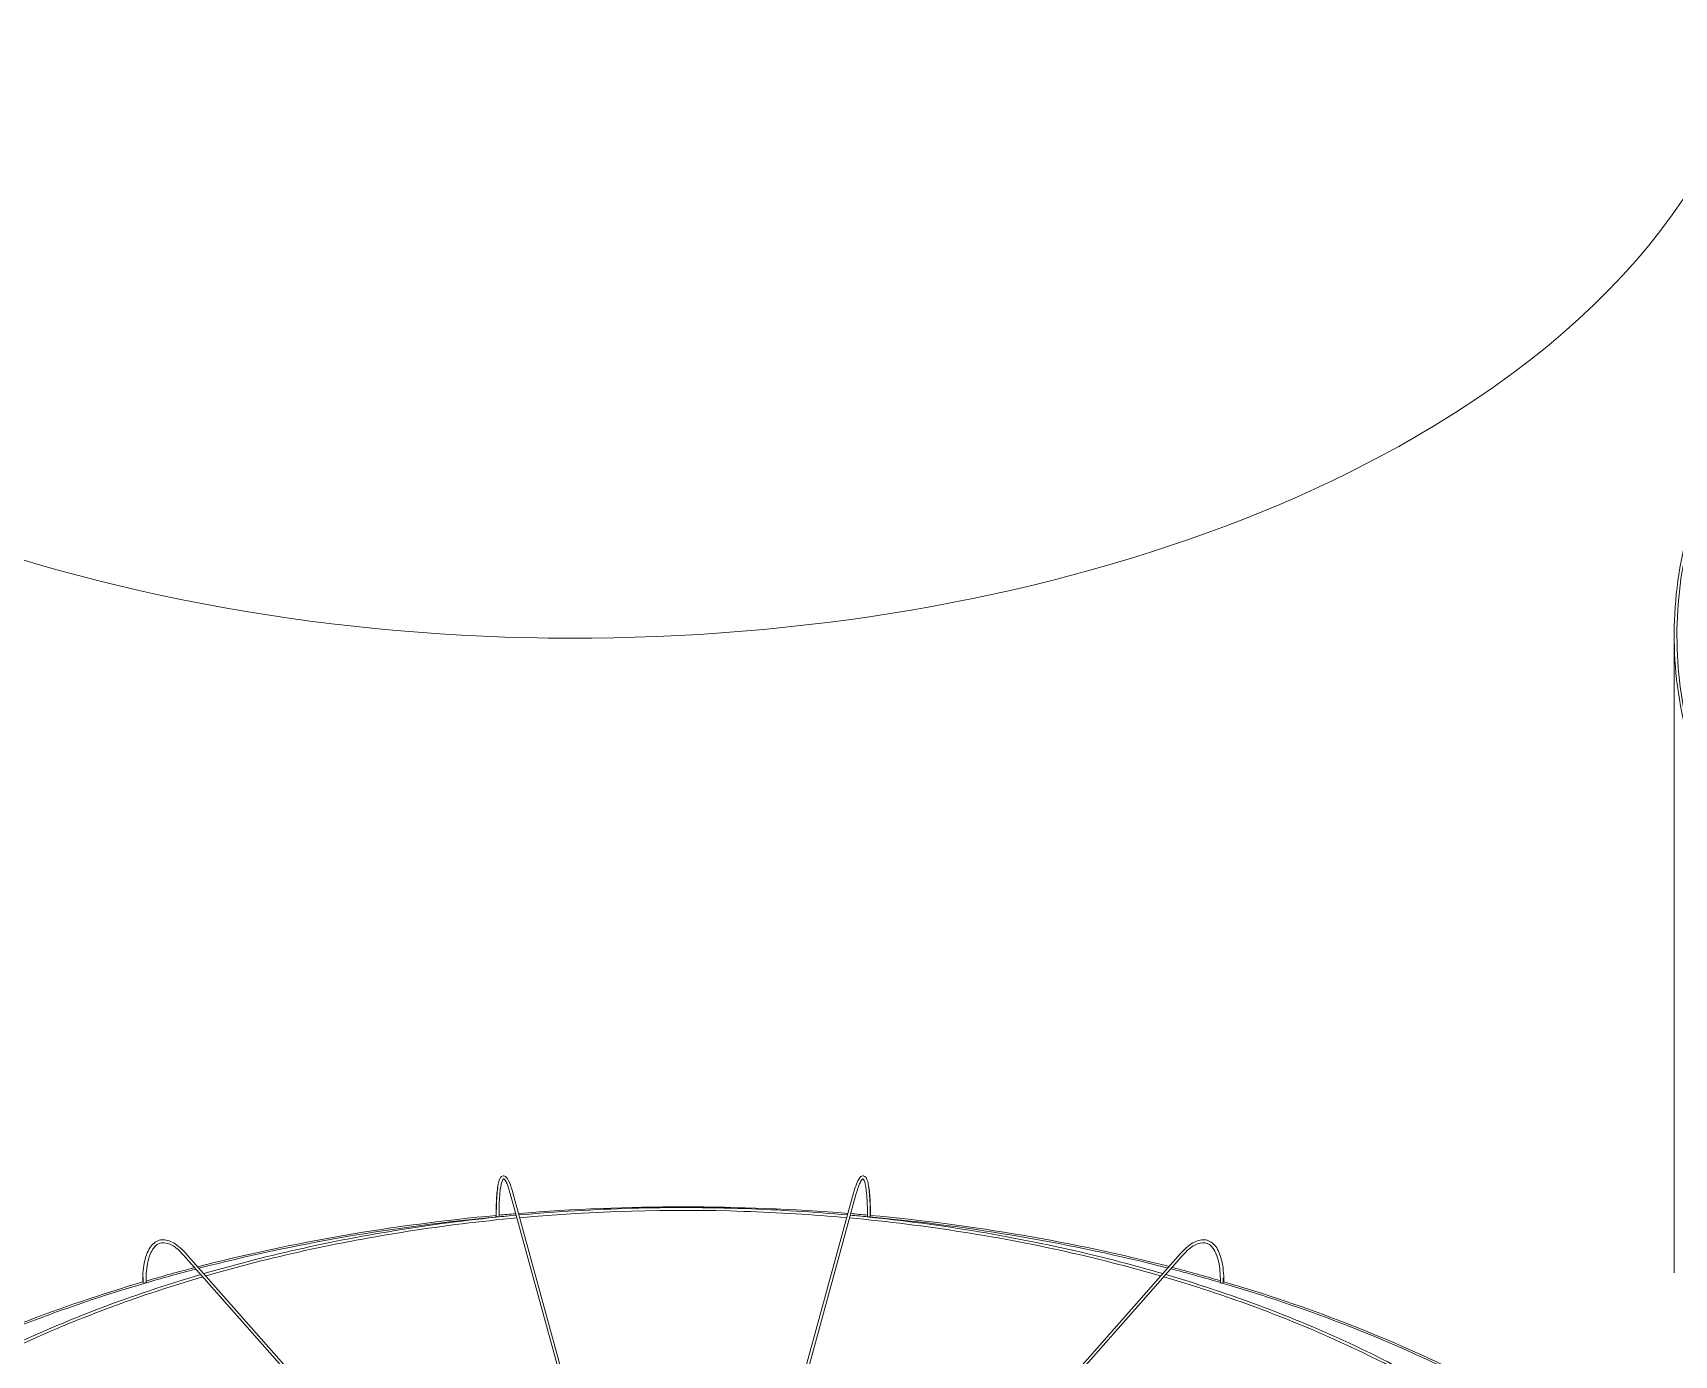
# Model space of a CAD drawing. Header units: millimetres. Extents: x -312439 to 477422, y -331570 to 212570.
# Drawn here: x 397367.5 to 397729.6, y 91738.1 to 92030 of the extents above; entities that cross this region are included whole.
import ezdxf

# ---------------------------------------------------------------- set-up
doc = ezdxf.new("R2010")
doc.units = ezdxf.units.MM

msp = doc.modelspace()

# ---------------------------------------------------------------- linework, layer by layer
at = {"color": 0, "linetype": 'Continuous', "lineweight": 0, "extrusion": (8.40036e-17, 0.816497, 0.57735)}
for p, q in [((397729.638, 91756.268), (397729.638, 91897.008)), ((397472.794, 91773.748), (397506.387, 91651.293)), ((397473.385, 91773.91), (397507.006, 91651.352)), ((397548.577, 91773.91), (397514.956, 91651.352)), ((397515.574, 91651.293), (397549.168, 91773.748)), ((397400.786, 91760.106), (397498.286, 91649.627)), ((397401.245, 91760.511), (397498.927, 91649.826)), ((397620.716, 91760.511), (397523.035, 91649.826)), ((397523.676, 91649.627), (397621.175, 91760.106))]:
    msp.add_line(p, q, dxfattribs=at)
at = {"color": 0, "linetype": 'Continuous', "lineweight": 0}
for centre, major_axis, ratio, start_param, end_param in [((397486.967, 92047.77), (262.225, 0), 0.5773503, 3.1415927, 5.4977871), ((397486.967, 92047.77), (262.225, 0), 0.5773503, 5.4977871, 6.2831853), ((397991.863, 91897.008), (-262.225, 0), 0.5773503, 6.126925, 6.4343205), ((397991.863, 91897.008), (-261.613, 0), 0.5773503, 6.1262297, 6.4235661), ((397511.089, 91619.433), (-262.225, 0), 0.5773503, 4.5737285, 4.8518651), ((397511.089, 91619.433), (-262.225, 0), 0.5773503, 4.8709744, 5.1337903), ((397511.089, 91619.433), (-261.613, 0), 0.5773503, 4.8702538, 5.1336735), ((397469.984, 91768.94), (0.306, 0), 0.5773503, 3.1415927, 3.7072911), ((397470.032, 91768.765), (0.306, 0.001), 0.5647458, 3.2969897, 4.867786), ((397470.032, 91768.765), (0.306, 0.001), 0.5647458, 4.867786, 6.2831853), ((397511.089, 91619.433), (-261.613, 0), 0.5773503, 4.8601846, 4.8693633), ((397511.089, 91619.433), (-262.225, 0), 0.5773503, 4.8542575, 4.8684283), ((397511.089, 91619.433), (-261.613, 0), 0.5773503, 4.556469, 4.5713736), ((397511.089, 91619.433), (-262.225, 0), 0.5773503, 4.5571855, 4.5713361), ((397551.93, 91768.765), (0.306, -0.001), 0.5647458, 3.1415927, 4.5569919), ((397551.93, 91768.765), (0.306, -0.001), 0.5647458, 4.5569919, 6.1277883), ((397511.089, 91619.433), (-261.613, 0), 0.5773503, 4.2918428, 4.5551023), ((397551.978, 91768.94), (0.306, 0), 0.5773503, 5.7174869, 6.2831853), ((397511.089, 91619.433), (-262.225, 0), 0.5773503, 4.2917243, 4.5546375), ((397511.089, 91619.433), (-261.613, 0), 0.5773503, 5.1364588, 5.1836819), ((397511.089, 91619.433), (-262.225, 0), 0.5773503, 5.1365691, 5.1818933), ((397511.089, 91619.433), (-261.613, 0), 0.5773503, 4.242585, 4.2890574), ((397511.089, 91619.433), (-262.225, 0), 0.5773503, 4.2438111, 4.2889455), ((397511.089, 91619.433), (-262.225, 0), 0.5773503, 5.1849758, 5.420347), ((397511.089, 91619.433), (-261.613, 0), 0.5773503, 5.183912, 5.4201653), ((397392.003, 91754.311), (0.306, 0), 0.5773503, 3.1415927, 4.134446), ((397392.142, 91754.154), (0.306, 0.003), 0.5659728, 3.6079382, 5.1787345), ((397392.142, 91754.154), (0.306, 0.003), 0.5659728, 5.1787345, 6.2831853), ((397629.82, 91754.154), (0.306, -0.003), 0.5659728, 3.1415927, 4.2460434), ((397629.82, 91754.154), (0.306, -0.003), 0.5659728, 4.2460434, 5.8168397), ((397511.089, 91619.433), (-261.613, 0), 0.5773503, 4.0051997, 4.2408431), ((397629.959, 91754.311), (0.306, 0), 0.5773503, 5.290332, 6.2831853), ((397511.089, 91619.433), (-262.225, 0), 0.5773503, 4.0050166, 4.2406095)]:
    msp.add_ellipse(centre, major_axis=major_axis, ratio=ratio, start_param=start_param, end_param=end_param, dxfattribs=at)
for points, knots in [([(397469.678, 91768.94), (397469.678, 91770.643), (397469.729, 91772.16), (397469.932, 91774.679), (397470.081, 91775.678), (397470.483, 91777.1), (397470.709, 91777.615), (397471.494, 91777.731), (397471.742, 91777.583), (397472.293, 91776.998), (397472.601, 91776.343), (397473.08, 91774.961), (397473.233, 91774.464), (397473.385, 91773.91)], [4.712389, 4.712389, 4.712389, 4.712389, 5.0265482, 5.0265482, 5.3407075, 5.3407075, 5.6548668, 5.6548668, 5.8236028, 5.8236028, 6.1377621, 6.1377621, 6.2831853, 6.2831853, 6.2831853, 6.2831853]), ([(397472.794, 91773.748), (397472.476, 91774.908), (397472.157, 91775.8), (397471.6, 91776.88), (397471.351, 91777.03), (397471.325, 91777.03), (397471.12, 91776.881), (397470.768, 91775.717), (397470.623, 91774.867), (397470.413, 91772.623), (397470.351, 91771.193), (397470.338, 91769.305), (397470.337, 91769.038), (397470.338, 91768.766)], [0, 0, 0, 0, 0.3152669, 0.3152669, 0.6094726, 0.6094726, 0.9267406, 0.9267406, 1.2208373, 1.2208373, 1.5356304, 1.5356304, 1.5863402, 1.5863402, 1.5863402, 1.5863402]), ([(397552.284, 91768.94), (397552.284, 91770.643), (397552.233, 91772.16), (397552.03, 91774.679), (397551.88, 91775.678), (397551.479, 91777.1), (397551.253, 91777.615), (397550.468, 91777.731), (397550.22, 91777.583), (397549.668, 91776.998), (397549.361, 91776.343), (397548.881, 91774.961), (397548.729, 91774.464), (397548.577, 91773.91)], [4.712389, 4.712389, 4.712389, 4.712389, 5.0265482, 5.0265482, 5.3407075, 5.3407075, 5.6548668, 5.6548668, 5.8236028, 5.8236028, 6.1377621, 6.1377621, 6.2831853, 6.2831853, 6.2831853, 6.2831853]), ([(397549.168, 91773.748), (397549.486, 91774.908), (397549.805, 91775.8), (397550.361, 91776.88), (397550.61, 91777.03), (397550.637, 91777.03), (397550.842, 91776.881), (397551.194, 91775.717), (397551.338, 91774.867), (397551.549, 91772.623), (397551.611, 91771.193), (397551.624, 91769.305), (397551.625, 91769.038), (397551.624, 91768.766)], [0, 0, 0, 0, 0.3152669, 0.3152669, 0.6094726, 0.6094726, 0.9267406, 0.9267406, 1.2208373, 1.2208373, 1.5356304, 1.5356304, 1.5863402, 1.5863402, 1.5863402, 1.5863402]), ([(397470.059, 91775.076), (397470.05, 91775.015), (397470.041, 91774.953), (397469.889, 91773.866), (397469.795, 91772.563), (397469.732, 91770.325), (397469.723, 91769.565), (397469.725, 91768.765)], [1.10131175, 1.10131175, 1.10131175, 1.10131175, 1.12076762, 1.12076762, 1.43803566, 1.43803566, 1.5863026, 1.5863026, 1.5863026, 1.5863026]), ([(397551.902, 91775.076), (397551.911, 91775.015), (397551.92, 91774.953), (397552.072, 91773.866), (397552.167, 91772.563), (397552.23, 91770.325), (397552.239, 91769.565), (397552.236, 91768.765)], [1.10131175, 1.10131175, 1.10131175, 1.10131175, 1.12076762, 1.12076762, 1.43803566, 1.43803566, 1.5863026, 1.5863026, 1.5863026, 1.5863026]), ([(397547.238, 91769.03), (397539.743, 91769.707), (397532.192, 91770.175), (397507.964, 91770.991), (397491.206, 91770.52), (397474.724, 91769.03)], [5.342386, 5.342386, 5.342386, 5.342386, 5.43953692, 5.43953692, 5.65318828, 5.65318828, 5.65318828, 5.65318828]), ([(397547.073, 91768.429), (397539.555, 91769.107), (397531.98, 91769.573), (397507.861, 91770.372), (397491.239, 91769.904), (397474.888, 91768.429)], [5.34285963, 5.34285963, 5.34285963, 5.34285963, 5.44045758, 5.44045758, 5.65271466, 5.65271466, 5.65271466, 5.65271466]), ([(397474.104, 91768.973), (397466.097, 91768.236), (397458.157, 91767.259), (397434.73, 91763.633), (397419.568, 91760.285), (397405.161, 91756.074)], [5.65586592, 5.65586592, 5.65586592, 5.65586592, 5.75969853, 5.75969853, 5.96646224, 5.96646224, 5.96646224, 5.96646224]), ([(397474.269, 91768.373), (397466.191, 91767.632), (397458.182, 91766.646), (397434.861, 91763.028), (397419.865, 91759.72), (397405.609, 91755.567)], [5.65539644, 5.65539644, 5.65539644, 5.65539644, 5.76029586, 5.76029586, 5.96514032, 5.96514032, 5.96514032, 5.96514032]), ([(397616.353, 91755.567), (397610.075, 91757.396), (397603.654, 91759.061), (397581.204, 91764.195), (397564.597, 91766.822), (397547.693, 91768.373)], [5.03043397, 5.03043397, 5.03043397, 5.03043397, 5.12064091, 5.12064091, 5.34017784, 5.34017784, 5.34017784, 5.34017784]), ([(397616.801, 91756.074), (397610.513, 91757.912), (397604.082, 91759.586), (397581.542, 91764.76), (397564.85, 91767.409), (397547.858, 91768.973)], [5.02911205, 5.02911205, 5.02911205, 5.02911205, 5.11935362, 5.11935362, 5.33970837, 5.33970837, 5.33970837, 5.33970837]), ([(397391.696, 91754.311), (397391.696, 91756.026), (397391.847, 91757.575), (397392.443, 91760.201), (397392.888, 91761.279), (397394.069, 91762.864), (397394.818, 91763.37), (397396.458, 91763.655), (397397.317, 91763.481), (397399.131, 91762.561), (397400.095, 91761.775), (397401.12, 91760.652), (397401.183, 91760.582), (397401.245, 91760.511)], [4.712389, 4.712389, 4.712389, 4.712389, 5.0265482, 5.0265482, 5.3407075, 5.3407075, 5.6548668, 5.6548668, 5.9484515, 5.9484515, 6.2626108, 6.2626108, 6.2831853, 6.2831853, 6.2831853, 6.2831853]), ([(397400.786, 91760.106), (397399.872, 91761.141), (397398.964, 91761.907), (397397.281, 91762.829), (397396.515, 91762.986), (397395.174, 91762.751), (397394.577, 91762.357), (397393.55, 91760.958), (397393.133, 91759.953), (397392.581, 91757.45), (397392.441, 91755.959), (397392.447, 91754.252), (397392.447, 91754.204), (397392.448, 91754.156)], [0, 0, 0, 0, 0.3146448, 0.3146448, 0.6289116, 0.6289116, 0.9461796, 0.9461796, 1.2634477, 1.2634477, 1.5772832, 1.5772832, 1.5863402, 1.5863402, 1.5863402, 1.5863402]), ([(397630.265, 91754.311), (397630.265, 91756.026), (397630.115, 91757.575), (397629.518, 91760.201), (397629.074, 91761.279), (397627.893, 91762.864), (397627.144, 91763.37), (397625.504, 91763.655), (397624.644, 91763.481), (397622.831, 91762.561), (397621.866, 91761.775), (397620.842, 91760.652), (397620.779, 91760.582), (397620.716, 91760.511)], [4.712389, 4.712389, 4.712389, 4.712389, 5.0265482, 5.0265482, 5.3407075, 5.3407075, 5.6548668, 5.6548668, 5.9484515, 5.9484515, 6.2626108, 6.2626108, 6.2831853, 6.2831853, 6.2831853, 6.2831853]), ([(397621.175, 91760.106), (397622.09, 91761.141), (397622.998, 91761.907), (397624.681, 91762.829), (397625.447, 91762.986), (397626.788, 91762.751), (397627.385, 91762.357), (397628.412, 91760.958), (397628.829, 91759.953), (397629.381, 91757.45), (397629.521, 91755.959), (397629.515, 91754.252), (397629.514, 91754.204), (397629.514, 91754.156)], [0, 0, 0, 0, 0.3146448, 0.3146448, 0.6289116, 0.6289116, 0.9461796, 0.9461796, 1.2634477, 1.2634477, 1.5772832, 1.5772832, 1.5863402, 1.5863402, 1.5863402, 1.5863402]), ([(397404.512, 91755.884), (397396.839, 91753.623), (397389.381, 91751.118), (397369.149, 91743.43), (397356.972, 91737.722), (397345.895, 91731.372)], [5.96956861, 5.96956861, 5.96956861, 5.96956861, 6.07987049, 6.07987049, 6.27966483, 6.27966483, 6.27966483, 6.27966483]), ([(397404.96, 91755.377), (397397.186, 91753.095), (397389.635, 91750.561), (397369.484, 91742.9), (397357.458, 91737.271), (397346.508, 91731.017)], [5.96825255, 5.96825255, 5.96825255, 5.96825255, 6.08012371, 6.08012371, 6.27780239, 6.27780239, 6.27780239, 6.27780239]), ([(397391.845, 91755.166), (397391.839, 91754.961), (397391.836, 91754.755), (397391.834, 91754.415), (397391.834, 91754.284), (397391.835, 91754.153)], [7.805980691, 7.805980691, 7.805980691, 7.805980691, 7.845140151, 7.845140151, 7.869416781, 7.869416781, 7.869416781, 7.869416781]), ([(397675.453, 91731.017), (397670.851, 91733.646), (397666.059, 91736.165), (397647.56, 91745.104), (397632.737, 91750.757), (397617.002, 91755.377)], [4.71777189, 4.71777189, 4.71777189, 4.71777189, 4.80086127, 4.80086127, 5.02732174, 5.02732174, 5.02732174, 5.02732174]), ([(397676.067, 91731.372), (397671.453, 91734.017), (397666.648, 91736.551), (397648.099, 91745.547), (397633.232, 91751.234), (397617.449, 91755.884)], [4.71590946, 4.71590946, 4.71590946, 4.71590946, 4.79913358, 4.79913358, 5.02600568, 5.02600568, 5.02600568, 5.02600568]), ([(397630.117, 91755.166), (397630.123, 91754.961), (397630.126, 91754.755), (397630.128, 91754.415), (397630.127, 91754.284), (397630.126, 91754.153)], [7.805980691, 7.805980691, 7.805980691, 7.805980691, 7.845140151, 7.845140151, 7.869416781, 7.869416781, 7.869416781, 7.869416781])]:
    msp.add_open_spline(points, degree=3, knots=knots, dxfattribs=at)

doc.saveas('drawing.dxf')
